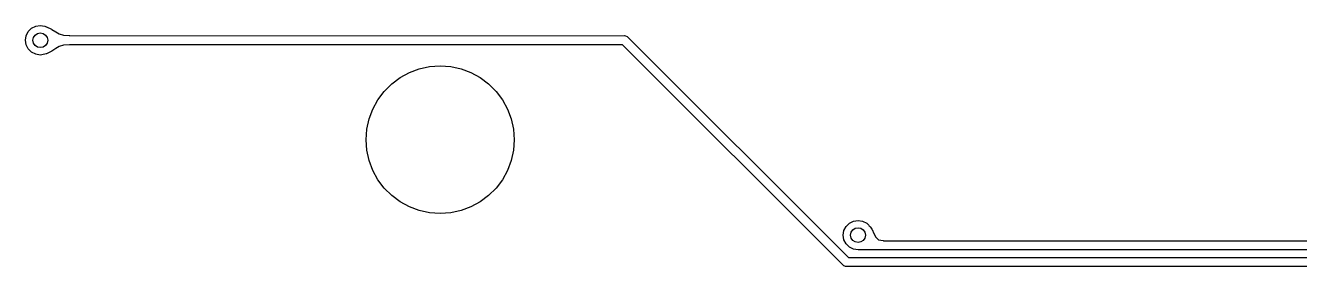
# Model space of a CAD drawing. Extents: x 95 to 380, y -206 to -92.
# Drawn here: x 100.62 to 135.07, y -153.58 to -147.05 of the extents above; entities that cross this region are included whole.
import ezdxf

# ---------------------------------------------------------------- set-up
doc = ezdxf.new("R2010")
doc.units = 0
doc.layers.add('BLACK', color=7, linetype='CONTINUOUS')

msp = doc.modelspace()

# ---------------------------------------------------------------- linework, layer by layer
at = {"layer": 'BLACK', "linetype": 'CONTINUOUS'}
for p, q in [((100.781774, -147.130871), (100.893281, -147.074055)), ((100.893281, -147.074055), (101.016888, -147.054478)), ((101.016888, -147.054478), (101.140495, -147.074055)), ((101.140495, -147.074055), (101.171884, -147.090048)), ((101.171884, -147.090048), (101.180492, -147.090069)), ((101.180492, -147.090069), (101.181085, -147.090336)), ((101.181085, -147.090336), (101.316152, -147.156032)), ((100.616888, -147.454478), (100.636465, -147.330871)), ((100.636465, -147.330871), (100.693281, -147.219364)), ((100.693281, -147.219364), (100.781774, -147.130871)), ((101.316152, -147.156032), (101.326214, -147.160926)), ((101.326214, -147.160926), (101.327207, -147.16147)), ((101.327207, -147.16147), (101.436103, -147.228175)), ((101.436103, -147.228175), (101.531792, -147.281507)), ((101.531792, -147.281507), (101.531794, -147.281507)), ((101.531794, -147.281507), (101.531797, -147.281509)), ((101.531797, -147.281509), (101.647483, -147.316747)), ((101.647483, -147.316747), (101.647486, -147.316747)), ((101.647486, -147.316747), (101.647488, -147.316748)), ((101.647488, -147.316748), (101.806065, -147.328664)), ((101.806065, -147.328664), (101.812185, -147.331755)), ((101.812185, -147.331755), (116.816881, -147.329477)), ((116.816881, -147.329477), (116.841267, -147.331879)), ((116.841267, -147.331879), (116.841268, -147.331879)), ((116.841268, -147.331879), (116.843252, -147.332701)), ((116.843252, -147.332701), (116.886327, -147.350543)), ((116.886327, -147.350543), (116.888094, -147.35231)), ((116.888094, -147.35231), (122.871031, -153.331861)), ((100.636465, -147.578085), (100.616888, -147.454478)), ((100.693281, -147.689592), (100.636465, -147.578085)), ((100.781774, -147.778085), (100.693281, -147.689592)), ((100.893281, -147.834901), (100.781774, -147.778085)), ((101.326214, -147.748027), (101.181108, -147.818608)), ((101.327207, -147.747483), (101.326214, -147.748027)), ((101.436096, -147.680782), (101.327207, -147.747483)), ((101.531793, -147.627446), (101.436096, -147.680782)), ((101.531797, -147.627444), (101.531793, -147.627446)), ((101.647483, -147.592206), (101.531797, -147.627444)), ((101.647489, -147.592205), (101.647483, -147.592206)), ((101.806064, -147.58029), (101.647489, -147.592205)), ((101.808095, -147.579357), (101.806064, -147.58029)), ((116.762734, -147.577086), (101.808095, -147.579357)), ((122.747431, -153.558399), (116.762734, -147.577086)), ((101.016888, -147.854478), (100.893281, -147.834901)), ((101.140495, -147.834901), (101.016888, -147.854478)), ((101.171894, -147.818901), (101.140495, -147.834901)), ((101.172169, -147.819145), (101.171894, -147.818901)), ((101.181108, -147.818608), (101.172169, -147.819145)), ((110.520275, -148.635989), (110.748714, -148.464981)), ((110.748714, -148.464981), (110.999166, -148.328224)), ((110.999166, -148.328224), (111.266531, -148.228502)), ((111.266531, -148.228502), (111.545366, -148.167845)), ((111.545366, -148.167845), (111.829996, -148.147488)), ((111.829996, -148.147488), (112.114626, -148.167845)), ((112.114626, -148.167845), (112.393461, -148.228502)), ((112.393461, -148.228502), (112.660826, -148.328224)), ((112.660826, -148.328224), (112.911278, -148.464981)), ((112.911278, -148.464981), (113.139717, -148.635989)), ((110.318497, -148.837767), (110.520275, -148.635989)), ((113.139717, -148.635989), (113.341495, -148.837767)), ((110.010732, -149.316658), (110.147489, -149.066206)), ((110.147489, -149.066206), (110.318497, -148.837767)), ((113.341495, -148.837767), (113.512503, -149.066206)), ((113.512503, -149.066206), (113.64926, -149.316658)), ((109.91101, -149.584023), (110.010732, -149.316658)), ((113.64926, -149.316658), (113.748982, -149.584023)), ((109.850353, -149.862858), (109.91101, -149.584023)), ((113.748982, -149.584023), (113.809639, -149.862858)), ((109.829996, -150.147488), (109.850353, -149.862858)), ((109.850353, -150.432118), (109.829996, -150.147488)), ((113.809639, -149.862858), (113.829996, -150.147488)), ((113.829996, -150.147488), (113.809639, -150.432118)), ((109.91101, -150.710953), (109.850353, -150.432118)), ((113.809639, -150.432118), (113.748982, -150.710953)), ((110.010732, -150.978318), (109.91101, -150.710953)), ((113.748982, -150.710953), (113.64926, -150.978318)), ((110.147489, -151.22877), (110.010732, -150.978318)), ((110.318497, -151.457209), (110.147489, -151.22877)), ((113.512503, -151.22877), (113.341495, -151.457209)), ((113.64926, -150.978318), (113.512503, -151.22877)), ((110.520275, -151.658987), (110.318497, -151.457209)), ((113.341495, -151.457209), (113.139717, -151.658987)), ((110.748714, -151.829995), (110.520275, -151.658987)), ((110.999166, -151.966752), (110.748714, -151.829995)), ((112.911278, -151.829995), (112.660826, -151.966752)), ((113.139717, -151.658987), (112.911278, -151.829995)), ((111.266531, -152.066474), (110.999166, -151.966752)), ((111.545366, -152.127131), (111.266531, -152.066474)), ((111.829996, -152.147488), (111.545366, -152.127131)), ((112.114626, -152.127131), (111.829996, -152.147488)), ((112.393461, -152.066474), (112.114626, -152.127131)), ((112.660826, -151.966752), (112.393461, -152.066474)), ((122.729539, -152.729482), (122.749116, -152.605875)), ((122.749116, -152.605875), (122.805932, -152.494368)), ((122.805932, -152.494368), (122.894425, -152.405875)), ((122.894425, -152.405875), (123.005932, -152.349059)), ((123.005932, -152.349059), (123.129539, -152.329482)), ((123.129539, -152.329482), (123.253146, -152.349059)), ((123.253146, -152.349059), (123.364653, -152.405875)), ((123.364653, -152.405875), (123.411779, -152.453001)), ((123.411779, -152.453001), (123.419392, -152.45617)), ((123.419392, -152.45617), (123.420462, -152.457407)), ((123.420462, -152.457407), (123.433318, -152.47454)), ((123.433318, -152.47454), (123.453146, -152.494368)), ((123.453146, -152.494368), (123.463616, -152.514918)), ((123.463616, -152.514918), (123.505805, -152.571141)), ((123.505805, -152.571141), (123.507089, -152.573301)), ((123.507089, -152.573301), (123.560204, -152.68956)), ((122.749116, -152.853089), (122.729539, -152.729482)), ((122.805932, -152.964596), (122.749116, -152.853089)), ((123.560204, -152.68956), (123.607277, -152.787494)), ((123.607277, -152.787494), (123.681758, -152.85459)), ((123.681758, -152.85459), (123.68176, -152.854591)), ((123.68176, -152.854591), (123.741971, -152.865621)), ((123.741971, -152.865621), (123.808031, -152.877723)), ((123.808031, -152.877723), (123.814406, -152.881844)), ((123.814406, -152.881844), (152.803268, -152.879476)), ((122.894425, -153.053089), (122.805932, -152.964596)), ((123.005932, -153.109905), (122.894425, -153.053089)), ((123.129539, -153.129482), (123.005932, -153.109905)), ((123.138881, -153.128002), (123.129539, -153.129482)), ((123.141208, -153.128966), (123.138881, -153.128002)), ((123.361646, -153.128966), (123.141208, -153.128966)), ((123.366874, -153.129481), (123.361646, -153.128966)), ((152.749101, -153.12708), (123.366874, -153.129481)), ((122.747432, -153.5584), (122.747431, -153.558399)), ((122.773827, -153.569332), (122.747432, -153.5584)), ((122.792491, -153.577064), (122.773827, -153.569332)), ((122.792492, -153.577064), (122.792491, -153.577064)), ((122.816878, -153.579466), (122.792492, -153.577064)), ((152.562715, -153.57709), (122.816878, -153.579466)), ((122.871031, -153.331861), (152.616882, -153.329486))]:
    msp.add_line(p, q, dxfattribs=at)
at = {"layer": 'BLACK'}
for centre in [(101.016888, -147.454478), (123.129539, -152.729482)]:
    msp.add_circle(centre, 0.2, dxfattribs=at)

doc.saveas('drawing.dxf')
